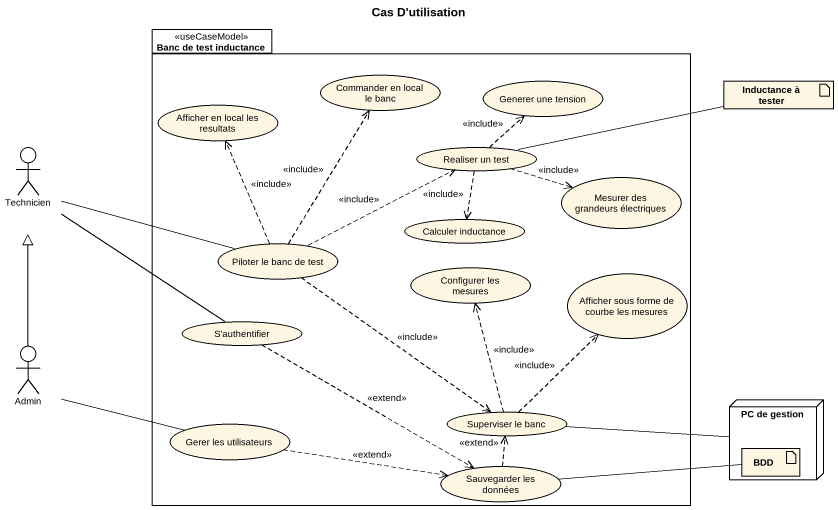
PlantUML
@startuml
title Cas D'utilisation
package "Banc de test inductance" as Banc_de_test_inductance <<useCaseModel>> {
  usecase "Commander en local le banc" as Commander_en_local_le_banc
  usecase "Generer une tension" as Generer_une_tension
  usecase "Afficher en local les resultats" as Afficher_en_local_les
  usecase "Realiser un test" as Realiser_un_test
  usecase "Mesurer des grandeurs électriques" as Mesurer_des_grandeurs
  usecase "Calculer inductance" as Calculer_inductance
  usecase "Piloter le banc de test" as Piloter_le_banc_de_test
  usecase "Configurer les mesures" as Configurer_les_mesures
  usecase "Afficher sous forme de courbe les mesures" as Afficher_sous_forme_de
  usecase "S'authentifier" as S_authentifier
  usecase "Gerer les utilisateurs" as Gerer_les_utilisateurs
  usecase "Superviser le banc" as Superviser_le_banc
  usecase "Sauvegarder les données" as Sauvegarder_les_données
}
artifact "Inductance à tester" as Inductance_à_tester
actor Technicien
actor Admin
node "PC de gestion" as PC_de_gestion {
  artifact BDD
}
Inductance_à_tester -left- Realiser_un_test
Realiser_un_test .up.> Generer_une_tension : <<include>>
Realiser_un_test .right.> Mesurer_des_grandeurs : <<include>>
Realiser_un_test ..> Calculer_inductance : <<include>>
Piloter_le_banc_de_test .up.> Commander_en_local_le_banc : <<include>>
Piloter_le_banc_de_test .up.> Afficher_en_local_les : <<include>>
Piloter_le_banc_de_test -left- Technicien
Piloter_le_banc_de_test .right.> Realiser_un_test : <<include>>
Piloter_le_banc_de_test ..> Superviser_le_banc : <<include>>
Admin -up-|> Technicien
S_authentifier -up- Technicien
S_authentifier .right.> Sauvegarder_les_données : <<extend>>
Gerer_les_utilisateurs -left- Admin
Gerer_les_utilisateurs .right.> Sauvegarder_les_données : <<extend>>
Superviser_le_banc .up.> Configurer_les_mesures : <<include>>
Superviser_le_banc .up.> Afficher_sous_forme_de : <<include>>
Superviser_le_banc -right- PC_de_gestion
Sauvegarder_les_données .up.> Superviser_le_banc : <<extend>>
Sauvegarder_les_données -right- BDD
@enduml
